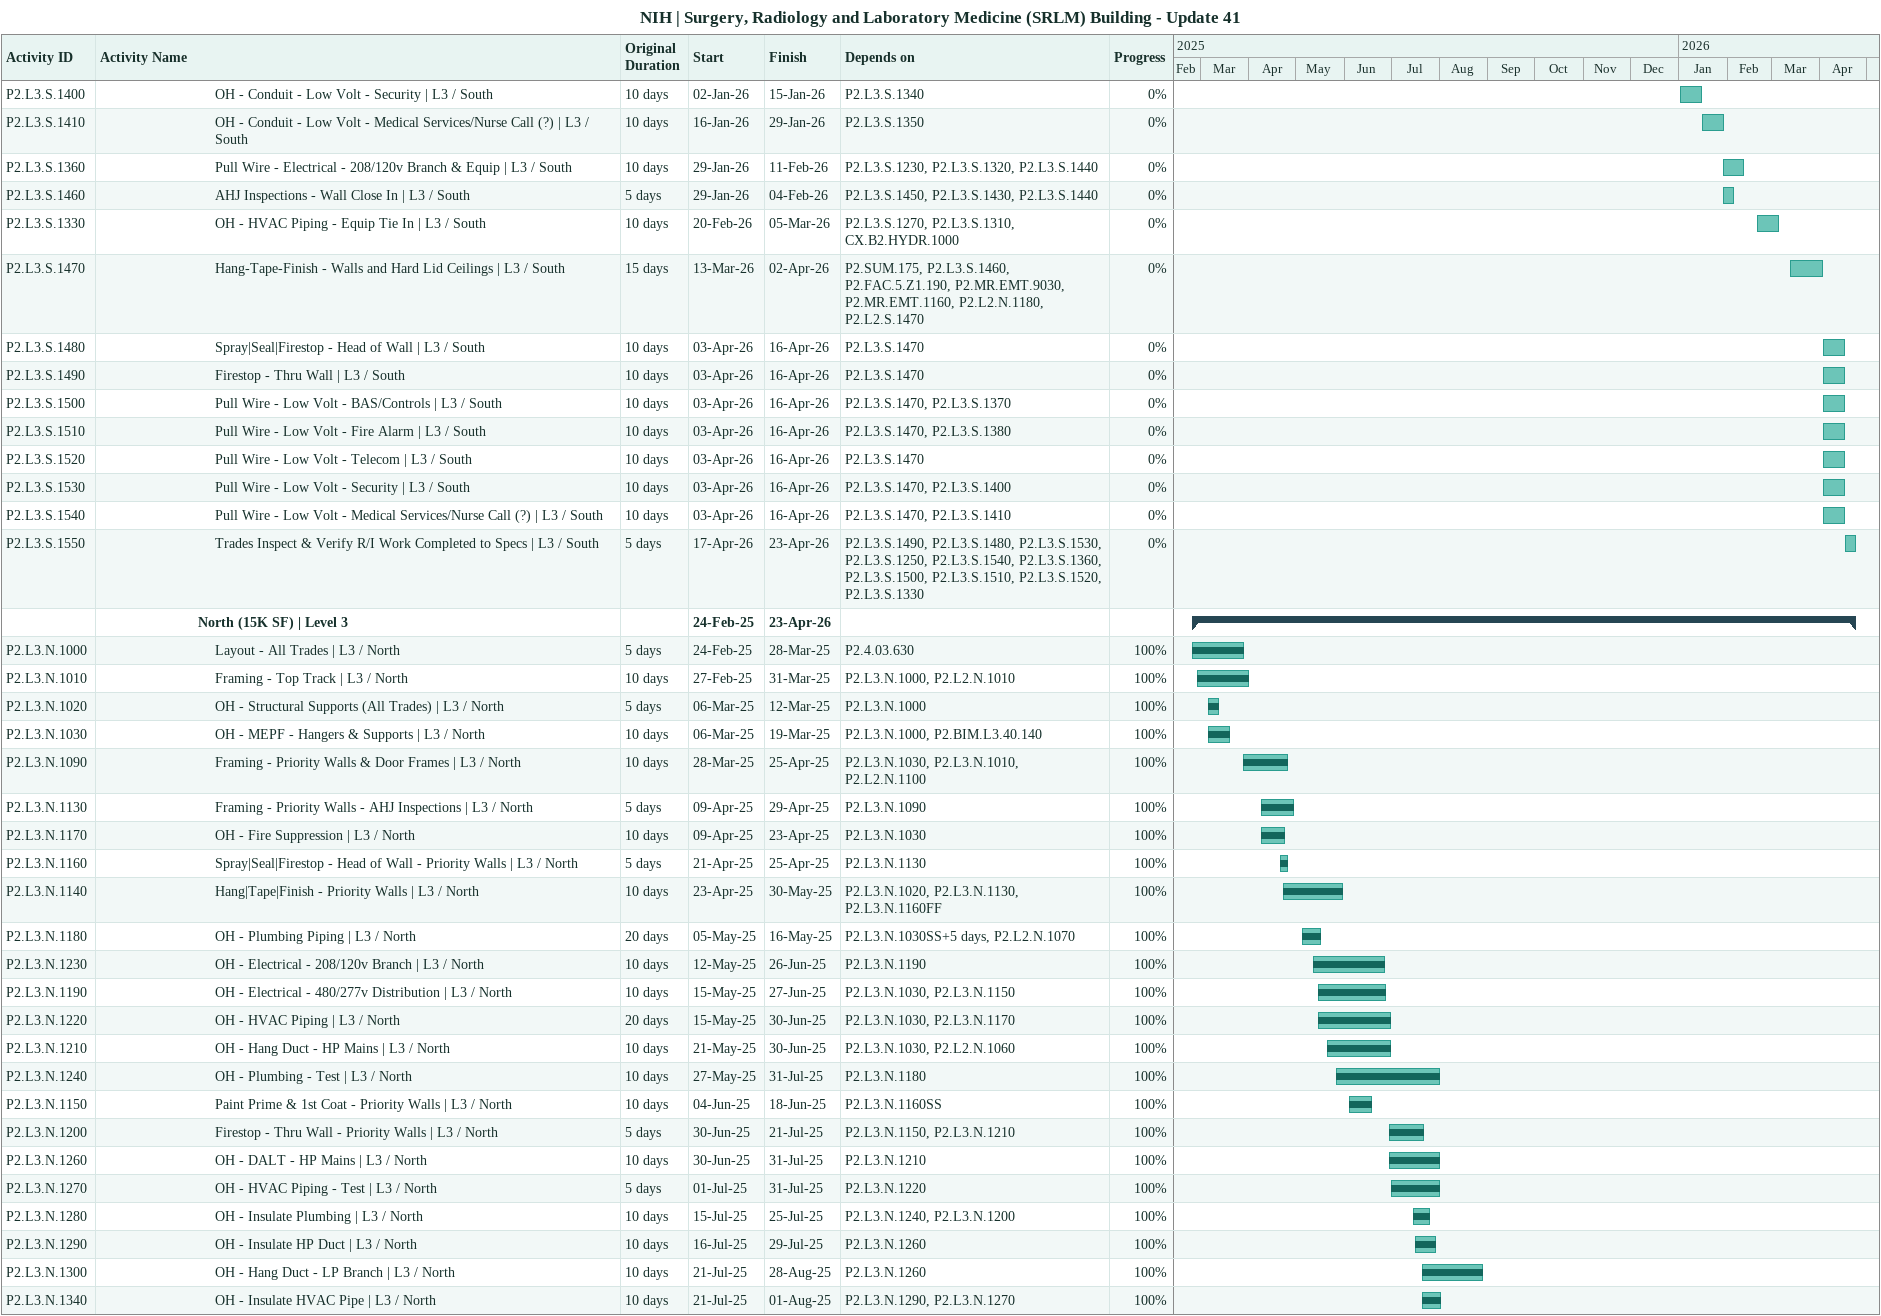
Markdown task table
NIH | Surgery, Radiology and Laboratory Medicine (SRLM) Building - Update 41

| ID | Level | Task | Original duration | Start | Finish | Predecessors | % complete |
|---|---|---|---|---|---|---|---|
| P2.L3.S.1400 | 8 | OH - Conduit - Low Volt - Security \| L3 / South | 10d | 2026-01-02 | 2026-01-15 | P2.L3.S.1340 | 0 |
| P2.L3.S.1410 | 8 | OH - Conduit - Low Volt - Medical Services/Nurse Call (?) \| L3 / South | 10d | 2026-01-16 | 2026-01-29 | P2.L3.S.1350 | 0 |
| P2.L3.S.1360 | 8 | Pull Wire - Electrical - 208/120v Branch & Equip \| L3 / South | 10d | 2026-01-29 | 2026-02-11 | P2.L3.S.1230, P2.L3.S.1320, P2.L3.S.1440 | 0 |
| P2.L3.S.1460 | 8 | AHJ Inspections - Wall Close In \| L3 / South | 5d | 2026-01-29 | 2026-02-04 | P2.L3.S.1450, P2.L3.S.1430, P2.L3.S.1440 | 0 |
| P2.L3.S.1330 | 8 | OH - HVAC Piping - Equip Tie In \| L3 / South | 10d | 2026-02-20 | 2026-03-05 | P2.L3.S.1270, P2.L3.S.1310, CX.B2.HYDR.1000 | 0 |
| P2.L3.S.1470 | 8 | Hang-Tape-Finish - Walls and Hard Lid Ceilings \| L3 / South | 15d | 2026-03-13 | 2026-04-02 | P2.SUM.175, P2.L3.S.1460, P2.FAC.5.Z1.190, P2.MR.EMT.9030, P2.MR.EMT.1160, P2.L2.N.1180, P2.L2.S.1470 | 0 |
| P2.L3.S.1480 | 8 | Spray\|Seal\|Firestop - Head of Wall \| L3 / South | 10d | 2026-04-03 | 2026-04-16 | P2.L3.S.1470 | 0 |
| P2.L3.S.1490 | 8 | Firestop - Thru Wall \| L3 / South | 10d | 2026-04-03 | 2026-04-16 | P2.L3.S.1470 | 0 |
| P2.L3.S.1500 | 8 | Pull Wire - Low Volt - BAS/Controls \| L3 / South | 10d | 2026-04-03 | 2026-04-16 | P2.L3.S.1470, P2.L3.S.1370 | 0 |
| P2.L3.S.1510 | 8 | Pull Wire - Low Volt - Fire Alarm \| L3 / South | 10d | 2026-04-03 | 2026-04-16 | P2.L3.S.1470, P2.L3.S.1380 | 0 |
| P2.L3.S.1520 | 8 | Pull Wire - Low Volt - Telecom \| L3 / South | 10d | 2026-04-03 | 2026-04-16 | P2.L3.S.1470 | 0 |
| P2.L3.S.1530 | 8 | Pull Wire - Low Volt - Security \| L3 / South | 10d | 2026-04-03 | 2026-04-16 | P2.L3.S.1470, P2.L3.S.1400 | 0 |
| P2.L3.S.1540 | 8 | Pull Wire - Low Volt - Medical Services/Nurse Call (?) \| L3 / South | 10d | 2026-04-03 | 2026-04-16 | P2.L3.S.1470, P2.L3.S.1410 | 0 |
| P2.L3.S.1550 | 8 | Trades Inspect & Verify R/I Work Completed to Specs \| L3 / South | 5d | 2026-04-17 | 2026-04-23 | P2.L3.S.1490, P2.L3.S.1480, P2.L3.S.1530, P2.L3.S.1250, P2.L3.S.1540, P2.L3.S.1360, P2.L3.S.1500, P2.L3.S.1510, P2.L3.S.1520, P2.L3.S.1330 | 0 |
|  | 7 | **North (15K SF) \| Level 3** |  | 2025-02-24 | 2026-04-23 |  |  |
| P2.L3.N.1000 | 8 | Layout - All Trades \| L3 / North | 5d | 2025-02-24 | 2025-03-28 | P2.4.03.630 | 100 |
| P2.L3.N.1010 | 8 | Framing - Top Track \| L3 / North | 10d | 2025-02-27 | 2025-03-31 | P2.L3.N.1000, P2.L2.N.1010 | 100 |
| P2.L3.N.1020 | 8 | OH - Structural Supports (All Trades) \| L3 / North | 5d | 2025-03-06 | 2025-03-12 | P2.L3.N.1000 | 100 |
| P2.L3.N.1030 | 8 | OH - MEPF - Hangers & Supports \| L3 / North | 10d | 2025-03-06 | 2025-03-19 | P2.L3.N.1000, P2.BIM.L3.40.140 | 100 |
| P2.L3.N.1090 | 8 | Framing - Priority Walls & Door Frames \| L3 / North | 10d | 2025-03-28 | 2025-04-25 | P2.L3.N.1030, P2.L3.N.1010, P2.L2.N.1100 | 100 |
| P2.L3.N.1130 | 8 | Framing - Priority Walls - AHJ Inspections \| L3 / North | 5d | 2025-04-09 | 2025-04-29 | P2.L3.N.1090 | 100 |
| P2.L3.N.1170 | 8 | OH - Fire Suppression \| L3 / North | 10d | 2025-04-09 | 2025-04-23 | P2.L3.N.1030 | 100 |
| P2.L3.N.1160 | 8 | Spray\|Seal\|Firestop - Head of Wall - Priority Walls \| L3 / North | 5d | 2025-04-21 | 2025-04-25 | P2.L3.N.1130 | 100 |
| P2.L3.N.1140 | 8 | Hang\|Tape\|Finish - Priority Walls \| L3 / North | 10d | 2025-04-23 | 2025-05-30 | P2.L3.N.1020, P2.L3.N.1130, P2.L3.N.1160FF | 100 |
| P2.L3.N.1180 | 8 | OH - Plumbing Piping \| L3 / North | 20d | 2025-05-05 | 2025-05-16 | P2.L3.N.1030SS+5d, P2.L2.N.1070 | 100 |
| P2.L3.N.1230 | 8 | OH - Electrical - 208/120v Branch \| L3 / North | 10d | 2025-05-12 | 2025-06-26 | P2.L3.N.1190 | 100 |
| P2.L3.N.1190 | 8 | OH - Electrical - 480/277v Distribution \| L3 / North | 10d | 2025-05-15 | 2025-06-27 | P2.L3.N.1030, P2.L3.N.1150 | 100 |
| P2.L3.N.1220 | 8 | OH - HVAC Piping \| L3 / North | 20d | 2025-05-15 | 2025-06-30 | P2.L3.N.1030, P2.L3.N.1170 | 100 |
| P2.L3.N.1210 | 8 | OH - Hang Duct - HP Mains \| L3 / North | 10d | 2025-05-21 | 2025-06-30 | P2.L3.N.1030, P2.L2.N.1060 | 100 |
| P2.L3.N.1240 | 8 | OH - Plumbing - Test \| L3 / North | 10d | 2025-05-27 | 2025-07-31 | P2.L3.N.1180 | 100 |
| P2.L3.N.1150 | 8 | Paint Prime & 1st Coat - Priority Walls \| L3 / North | 10d | 2025-06-04 | 2025-06-18 | P2.L3.N.1160SS | 100 |
| P2.L3.N.1200 | 8 | Firestop - Thru Wall - Priority Walls \| L3 / North | 5d | 2025-06-30 | 2025-07-21 | P2.L3.N.1150, P2.L3.N.1210 | 100 |
| P2.L3.N.1260 | 8 | OH - DALT - HP Mains \| L3 / North | 10d | 2025-06-30 | 2025-07-31 | P2.L3.N.1210 | 100 |
| P2.L3.N.1270 | 8 | OH - HVAC Piping - Test \| L3 / North | 5d | 2025-07-01 | 2025-07-31 | P2.L3.N.1220 | 100 |
| P2.L3.N.1280 | 8 | OH - Insulate Plumbing \| L3 / North | 10d | 2025-07-15 | 2025-07-25 | P2.L3.N.1240, P2.L3.N.1200 | 100 |
| P2.L3.N.1290 | 8 | OH - Insulate HP Duct \| L3 / North | 10d | 2025-07-16 | 2025-07-29 | P2.L3.N.1260 | 100 |
| P2.L3.N.1300 | 8 | OH - Hang Duct - LP Branch \| L3 / North | 10d | 2025-07-21 | 2025-08-28 | P2.L3.N.1260 | 100 |
| P2.L3.N.1340 | 8 | OH - Insulate HVAC Pipe \| L3 / North | 10d | 2025-07-21 | 2025-08-01 | P2.L3.N.1290, P2.L3.N.1270 | 100 |
